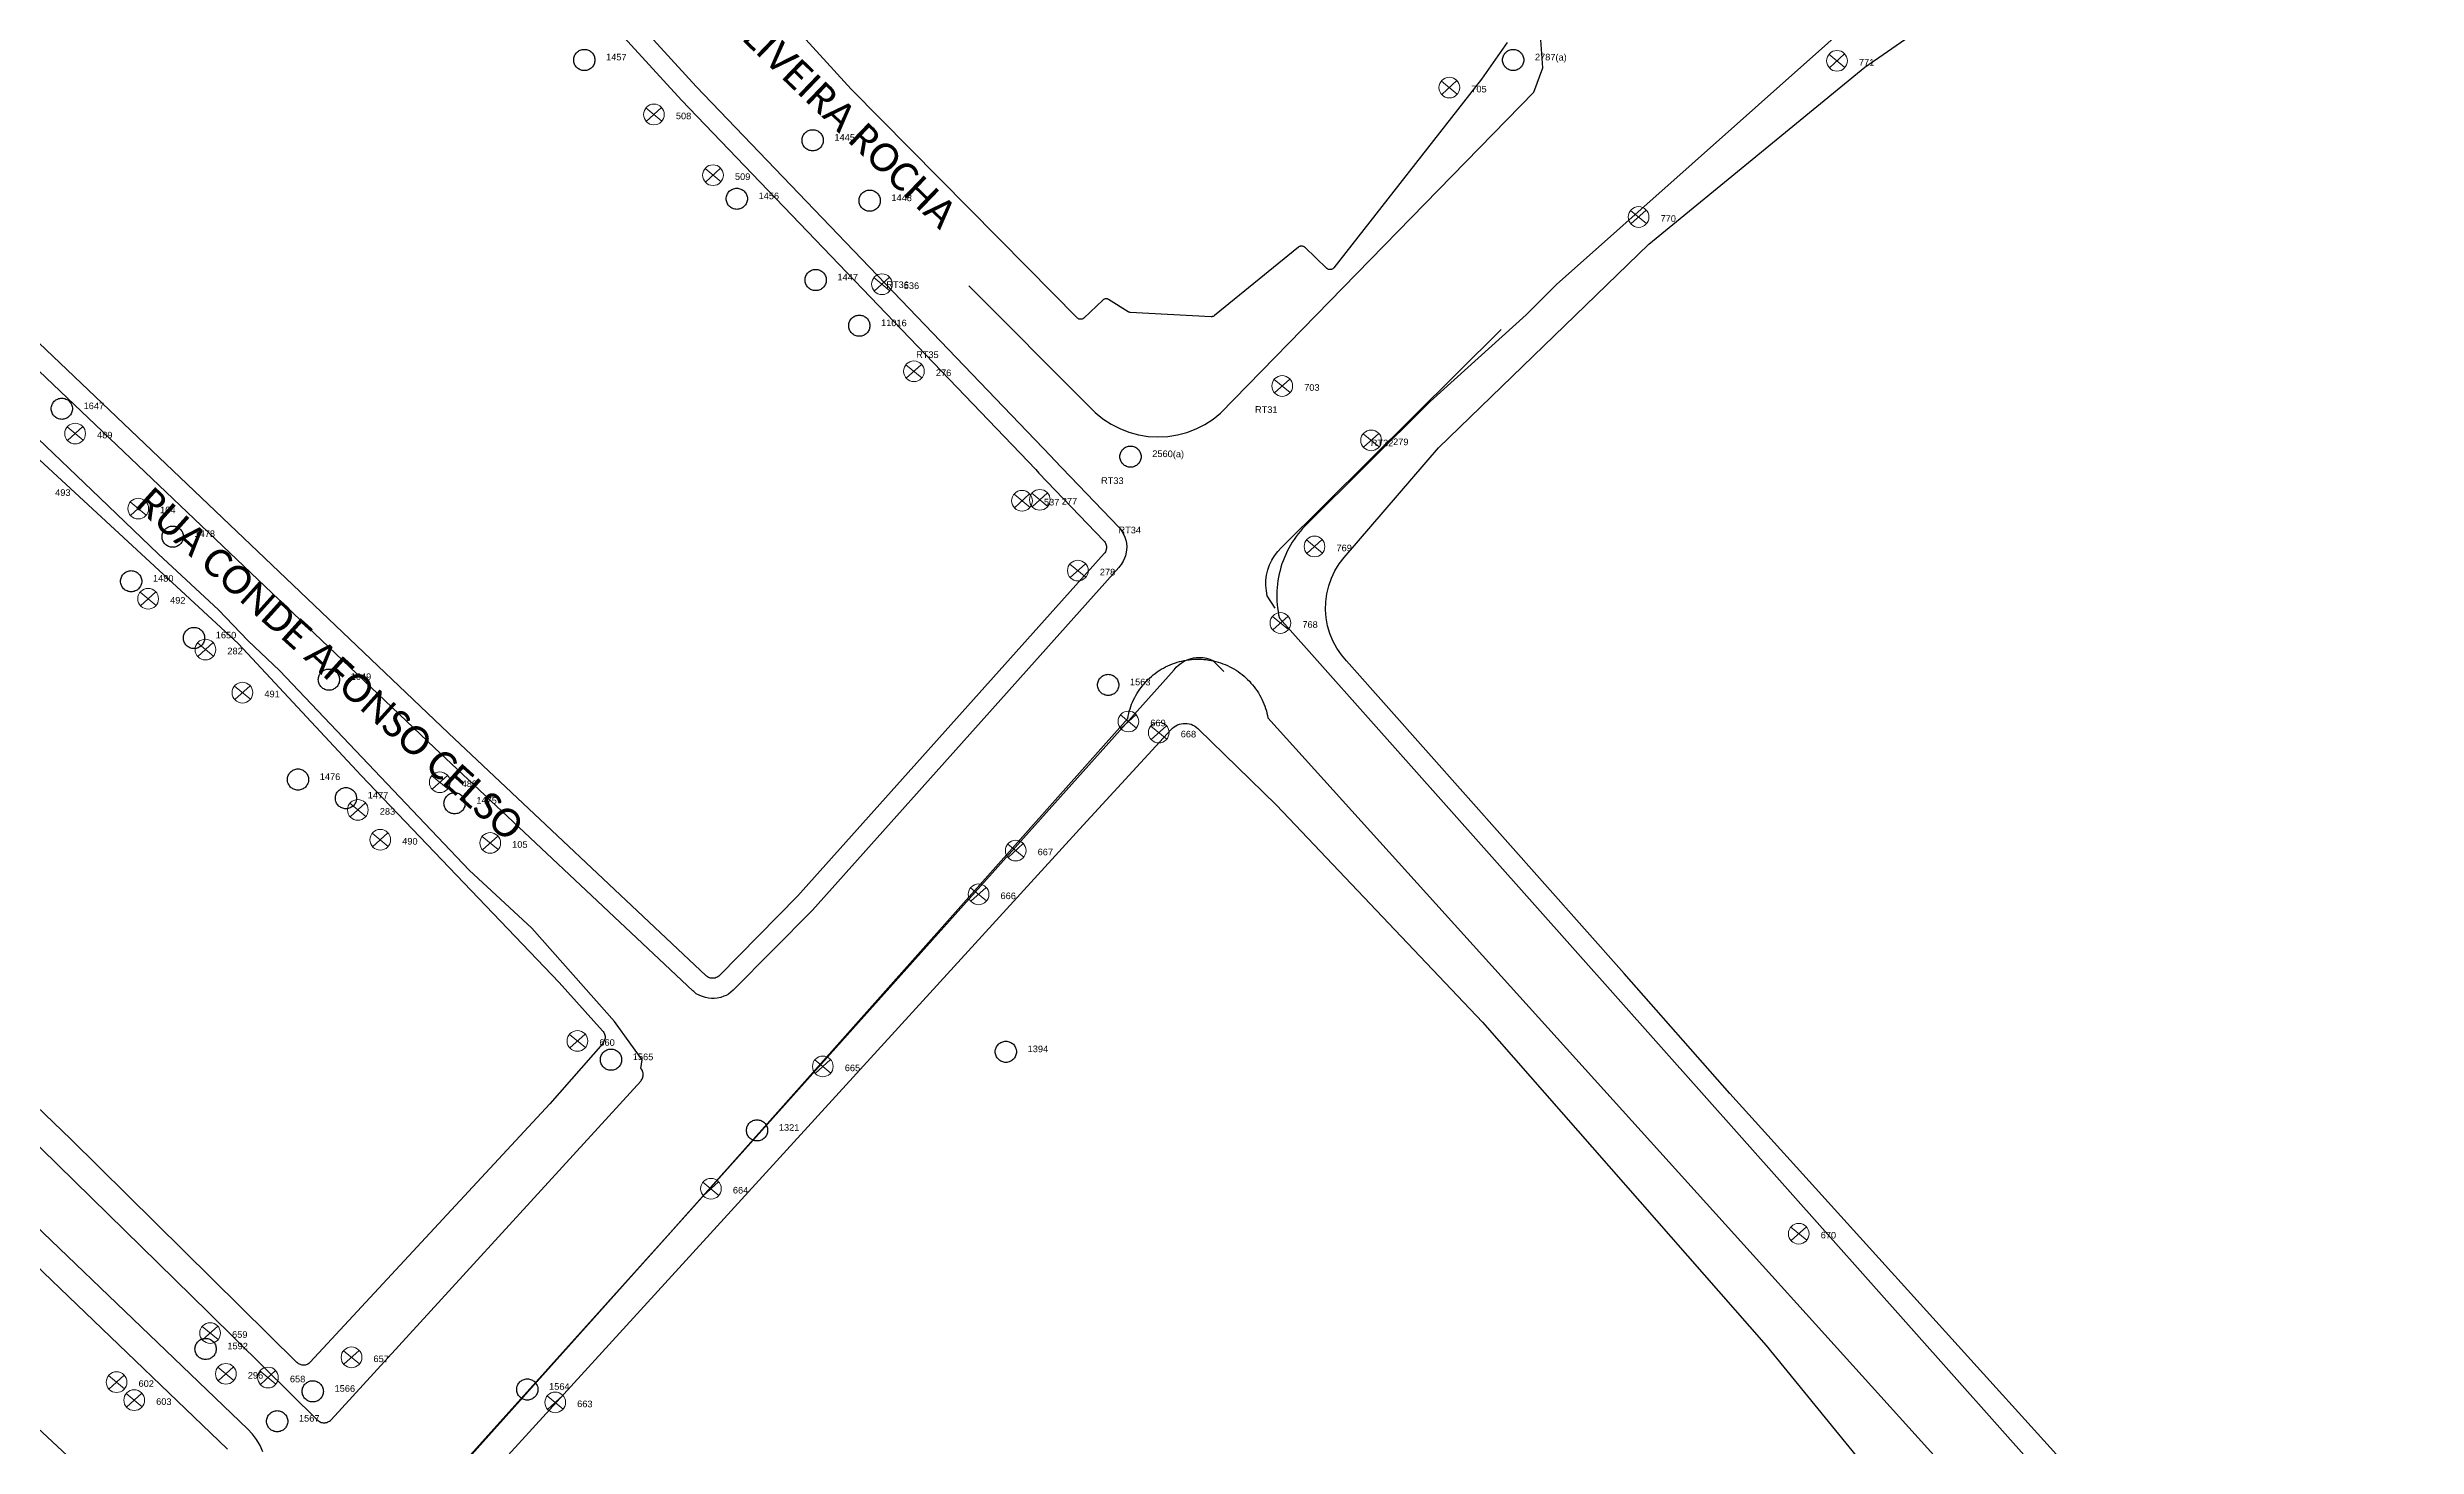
# Model space of a CAD drawing. Header units: millimetres. Extents: x 676447 to 689606, y 7455628 to 7463967.
# Drawn here: x 682834 to 683085.5, y 7459467.5 to 7459616 of the extents above; entities that cross this region are included whole.
import ezdxf

# ---------------------------------------------------------------- set-up
doc = ezdxf.new("R2010")
doc.units = ezdxf.units.MM
doc.header["$LTSCALE"] = 0.1
doc.header["$MEASUREMENT"] = 0
doc.linetypes.add('PHANTOM2', pattern=[1.25, 0.625, -0.125, 0.125, -0.125, 0.125, -0.125])
doc.layers.add('10.4-Postes', color=1, linetype='Continuous', lineweight=0)
for name, color, linetype in [('Caixas Subterrâneas', 5, 'Continuous'), ('LEGENDAS_INFRAESTRUTURAS', 7, 'Continuous'), ('MUB_AGLOMERADO', 7, 'Continuous'), ('MUB_MEIOFIO', 7, 'Continuous'), ('MUB_QUADRAS', 7, 'Continuous'), ('MUB_SEGMENTO', 7, 'Continuous'), ('NOS_DE_INFRAESTRUTURA', 7, 'Continuous')]:
    doc.layers.add(name, color=color, linetype=linetype)
doc.styles.add('Legend', font='calibri.ttf')
doc.styles.get("Standard").update_dxf_attribs({"font": 'arial.ttf'})

# ---------------------------------------------------------------- blocks, each defined once
blk = doc.blocks.new('MHMZ')
at = {"linetype": 'PHANTOM2'}
blk.add_circle((0, 0), 0.0000101, dxfattribs=at)
blk = doc.blocks.new('PTPT')
at = {"layer": '10.4-Postes', "color": 1, "linetype": 'PHANTOM2'}
for points in [[(-0.0000079, 0.0000104), (0.0000075, -0.000002)], [(0.000007, 0.0000109), (-0.0000074, -0.0000025)]]:
    blk.add_lwpolyline(points, dxfattribs=at)
at = {"layer": '10.4-Postes', "color": 1}
blk.add_circle((-0.0000002, 0.0000042), 0.00000987, dxfattribs=at)

msp = doc.modelspace()

# ---------------------------------------------------------------- linework, layer by layer
at = {"layer": 'MUB_AGLOMERADO', "linetype": 'Continuous'}
msp.add_lwpolyline([(682836.21, 7459443.88), (682799.26, 7459478.37), (682810.42, 7459490.52), (682847.68, 7459455.84), (682836.21, 7459443.88)], dxfattribs=at)
at = {"layer": 'MUB_MEIOFIO', "linetype": 'Continuous'}
for points in [[(682846.07, 7459673.98), (682902.92, 7459611.86), (682940.57, 7459572.62), (682940.9, 7459572.22), (682947.76, 7459565.09), (682947.95, 7459564.86), (682948.14, 7459564.59), (682948.28, 7459564.34), (682948.41, 7459564.03), (682948.51, 7459563.69), (682948.57, 7459563.38), (682948.61, 7459562.99), (682948.58, 7459562.67), (682948.56, 7459562.45), (682948.48, 7459562.06), (682948.37, 7459561.78), (682948.37, 7459561.78), (682948.24, 7459561.47), (682948.03, 7459561.14), (682947.84, 7459560.9), (682947.76, 7459560.81), (682915.24, 7459524.45), (682906.85, 7459515.95), (682906.6, 7459515.74), (682906.33, 7459515.55), (682906.08, 7459515.41), (682905.86, 7459515.32), (682905.54, 7459515.19), (682905.14, 7459515.11), (682904.82, 7459515.08), (682904.52, 7459515.08), (682904.2, 7459515.11), (682903.89, 7459515.17), (682903.57, 7459515.27), (682903.31, 7459515.38), (682902.92, 7459515.58), (682902.65, 7459515.81), (682902.56, 7459515.89), (682875.13, 7459541.68), (682815.86, 7459598.08)], [(683030.08, 7459622.74), (682994.24, 7459590.82), (682991.02, 7459587.61), (682980.82, 7459578.42), (682967.53, 7459565.2), (682967.28, 7459564.94), (682967.04, 7459564.66), (682966.81, 7459564.38), (682966.59, 7459564.09), (682966.38, 7459563.79), (682966.18, 7459563.48), (682965.99, 7459563.17), (682965.81, 7459562.86), (682965.64, 7459562.53), (682965.49, 7459562.2), (682965.34, 7459561.87), (682965.21, 7459561.53), (682965.09, 7459561.18), (682964.98, 7459560.84), (682964.88, 7459560.49), (682964.79, 7459560.13), (682964.72, 7459559.77), (682964.66, 7459559.41), (682964.61, 7459559.05), (682964.58, 7459558.69), (682964.55, 7459558.33), (682964.54, 7459557.96), (682964.54, 7459557.6), (682964.56, 7459557.23), (682964.58, 7459556.87), (682964.62, 7459556.51), (682964.67, 7459556.15), (682964.73, 7459555.79), (682964.81, 7459555.43), (683085.53, 7459419.81)], [(682931.86, 7459590.69), (682944.53, 7459577.98), (682945.26, 7459577.24), (682946.07, 7459576.58), (682946.95, 7459576.01), (682947.87, 7459575.54), (682948.84, 7459575.16), (682949.85, 7459574.89), (682950.88, 7459574.72), (682951.92, 7459574.67), (682952.96, 7459574.72), (682953.99, 7459574.88), (682955, 7459575.14), (682955.97, 7459575.52), (682956.9, 7459575.99), (682957.78, 7459576.55), (682958.58, 7459577.2), (682991.83, 7459611.23), (682992.79, 7459613.84), (682992.58, 7459616.8)], [(682964.36, 7459556.49), (682963.53, 7459557.79), (682963.43, 7459558.34), (682963.38, 7459558.9), (682963.39, 7459559.45), (682963.46, 7459560.01), (682963.59, 7459560.55), (682963.77, 7459561.08), (682964.01, 7459561.58), (682964.3, 7459562.06), (682964.64, 7459562.5), (682965.02, 7459562.91), (682988.36, 7459586.06)], [(682826.22, 7459506.14), (682851.15, 7459481.77), (682862.71, 7459470.34), (682862.74, 7459470.31), (682862.82, 7459470.25), (682862.91, 7459470.19), (682863, 7459470.14), (682863.1, 7459470.1), (682863.2, 7459470.08), (682863.3, 7459470.06), (682863.41, 7459470.05), (682863.51, 7459470.06), (682863.61, 7459470.07), (682863.72, 7459470.1), (682863.81, 7459470.14), (682863.91, 7459470.18), (682864, 7459470.24), (682864.08, 7459470.3), (682864.15, 7459470.38), (682897.03, 7459506.32), (682897.08, 7459506.38), (682897.14, 7459506.47), (682897.19, 7459506.56), (682897.23, 7459506.66), (682897.26, 7459506.76), (682897.28, 7459506.86), (682897.29, 7459506.96), (682897.29, 7459507.07), (682897.27, 7459507.17), (682897.25, 7459507.27), (682897.21, 7459507.37), (682897.17, 7459507.47), (682897.11, 7459507.56), (682897.05, 7459507.64), (682897.16, 7459508.56), (682895.98, 7459510.24), (682894.24, 7459512.64), (682885.47, 7459522.54), (682878.81, 7459528.7), (682858.73, 7459549.85), (682855.3, 7459553.07), (682852.21, 7459556.31), (682845.82, 7459562.22), (682839.62, 7459568.19), (682832.2, 7459575.26)], [(682859.76, 7459445.13), (682953.64, 7459549.95), (682953.87, 7459550.22), (682954.12, 7459550.46), (682954.4, 7459550.67), (682954.7, 7459550.86), (682955.01, 7459551.01), (682955.35, 7459551.13), (682955.69, 7459551.21), (682956.03, 7459551.26), (682956.39, 7459551.27), (682956.74, 7459551.24), (682957.08, 7459551.18), (682957.42, 7459551.08), (682957.74, 7459550.95), (682958.92, 7459549.78)], [(682873.85, 7459461), (682900.14, 7459490.21), (682948.71, 7459544.79), (682948.76, 7459545.04), (682948.82, 7459545.3), (682948.88, 7459545.55), (682948.96, 7459545.8), (682949.04, 7459546.05), (682949.13, 7459546.29), (682949.23, 7459546.53), (682949.34, 7459546.77), (682949.46, 7459547.01), (682949.58, 7459547.24), (682949.71, 7459547.46), (682949.85, 7459547.68), (682950, 7459547.9), (682950.16, 7459548.11), (682950.32, 7459548.31), (682950.49, 7459548.51), (682950.66, 7459548.7), (682950.84, 7459548.89), (682951.03, 7459549.07), (682951.23, 7459549.24), (682951.43, 7459549.41), (682951.63, 7459549.57), (682951.85, 7459549.72), (682952.06, 7459549.87), (682952.28, 7459550.01), (682952.51, 7459550.14), (682952.74, 7459550.26), (682952.98, 7459550.37), (682953.21, 7459550.48), (682953.46, 7459550.58), (682953.7, 7459550.67), (682953.95, 7459550.75), (682954.2, 7459550.82), (682954.45, 7459550.88), (682954.71, 7459550.94), (682954.97, 7459550.98), (682955.22, 7459551.02), (682955.48, 7459551.05), (682955.74, 7459551.07), (682956.01, 7459551.08), (682956.27, 7459551.08), (682956.53, 7459551.07), (682956.79, 7459551.05), (682957.05, 7459551.03), (682957.31, 7459550.99), (682957.56, 7459550.95), (682957.82, 7459550.9), (682958.07, 7459550.83), (682958.32, 7459550.76), (682958.57, 7459550.68), (682958.82, 7459550.6), (682959.06, 7459550.5), (682959.3, 7459550.4), (682959.54, 7459550.28), (682959.77, 7459550.16), (682959.99, 7459550.04), (682960.22, 7459549.9), (682960.43, 7459549.76), (682960.65, 7459549.6), (682960.85, 7459549.45), (682961.06, 7459549.28), (682961.25, 7459549.11), (682961.44, 7459548.93), (682961.63, 7459548.74), (682961.8, 7459548.55), (682961.97, 7459548.35), (682962.14, 7459548.15), (682962.29, 7459547.94), (682962.44, 7459547.73), (682962.58, 7459547.51), (682962.72, 7459547.28), (682962.84, 7459547.05), (682962.96, 7459546.82), (682963.07, 7459546.59), (682963.17, 7459546.35), (682963.27, 7459546.1), (682963.35, 7459545.85), (682963.43, 7459545.61), (682963.49, 7459545.35), (682963.55, 7459545.1), (682963.6, 7459544.84), (683073.23, 7459423.49)], [(682856.92, 7459466.99), (682856.61, 7459467.65), (682856.23, 7459468.28), (682855.8, 7459468.86), (682855.3, 7459469.39), (682821.34, 7459501.93)]]:
    msp.add_lwpolyline(points, dxfattribs=at)
at = {"layer": 'MUB_QUADRAS', "linetype": 'Continuous'}
for points in [[(682844.51, 7459672.51), (682901.36, 7459610.4), (682938.96, 7459571.21), (682939.29, 7459570.8), (682946.18, 7459563.64), (682946.25, 7459563.56), (682946.31, 7459563.47), (682946.36, 7459563.38), (682946.4, 7459563.29), (682946.43, 7459563.19), (682946.45, 7459563.08), (682946.46, 7459562.98), (682946.45, 7459562.87), (682946.44, 7459562.77), (682946.42, 7459562.67), (682946.38, 7459562.57), (682946.34, 7459562.47), (682946.28, 7459562.38), (682946.22, 7459562.3), (682946.2, 7459562.28), (682913.68, 7459525.92), (682905.38, 7459517.51), (682905.3, 7459517.44), (682905.21, 7459517.38), (682905.12, 7459517.33), (682905.03, 7459517.29), (682904.93, 7459517.25), (682904.83, 7459517.23), (682904.72, 7459517.22), (682904.62, 7459517.22), (682904.51, 7459517.23), (682904.41, 7459517.25), (682904.31, 7459517.28), (682904.22, 7459517.32), (682904.12, 7459517.37), (682904.04, 7459517.44), (682903.98, 7459517.49), (682876.6, 7459543.23), (682817.34, 7459599.63)], [(682988.99, 7459616.53), (682986.27, 7459612.61), (682970.58, 7459592.6), (682970.55, 7459592.57), (682970.51, 7459592.53), (682970.47, 7459592.5), (682970.42, 7459592.47), (682970.38, 7459592.45), (682970.33, 7459592.43), (682970.28, 7459592.42), (682970.22, 7459592.41), (682970.17, 7459592.41), (682970.12, 7459592.42), (682970.07, 7459592.43), (682970.02, 7459592.44), (682969.97, 7459592.46), (682969.92, 7459592.49), (682969.88, 7459592.52), (682969.84, 7459592.55), (682967.5, 7459594.78), (682967.47, 7459594.8), (682967.43, 7459594.83), (682967.38, 7459594.86), (682967.33, 7459594.88), (682967.28, 7459594.9), (682967.23, 7459594.91), (682967.18, 7459594.91), (682967.13, 7459594.91), (682967.07, 7459594.91), (682967.02, 7459594.9), (682966.97, 7459594.88), (682966.93, 7459594.86), (682966.88, 7459594.83), (682966.84, 7459594.8), (682957.93, 7459587.53), (682957.89, 7459587.5), (682957.84, 7459587.47), (682957.79, 7459587.45), (682957.74, 7459587.44), (682957.69, 7459587.43), (682957.64, 7459587.42), (682957.59, 7459587.42), (682948.99, 7459587.87), (682948.95, 7459587.88), (682948.89, 7459587.89), (682948.84, 7459587.9), (682948.8, 7459587.92), (682948.75, 7459587.95), (682946.69, 7459589.24), (682946.66, 7459589.26), (682946.61, 7459589.28), (682946.57, 7459589.3), (682946.51, 7459589.31), (682946.46, 7459589.32), (682946.41, 7459589.32), (682946.36, 7459589.32), (682946.31, 7459589.31), (682946.26, 7459589.29), (682946.21, 7459589.27), (682946.16, 7459589.25), (682946.12, 7459589.22), (682946.08, 7459589.18), (682944.06, 7459587.28), (682944.02, 7459587.25), (682943.98, 7459587.22), (682943.94, 7459587.19), (682943.89, 7459587.17), (682943.84, 7459587.16), (682943.79, 7459587.14), (682943.74, 7459587.14), (682943.68, 7459587.14), (682943.63, 7459587.15), (682943.58, 7459587.16), (682943.53, 7459587.17), (682943.48, 7459587.19), (682943.44, 7459587.22), (682943.4, 7459587.25), (682943.36, 7459587.29), (682938.07, 7459592.64), (682919.37, 7459611.56), (682880.92, 7459653.7)], [(683047.96, 7459465.93), (683012.62, 7459505.01), (683001.41, 7459517.74), (682971.94, 7459550.9), (682971.39, 7459551.55), (682970.91, 7459552.26), (682970.5, 7459553.01), (682970.17, 7459553.8), (682969.93, 7459554.63), (682969.78, 7459555.47), (682969.71, 7459556.33), (682969.73, 7459557.18), (682969.85, 7459558.03), (682970.05, 7459558.87), (682970.34, 7459559.68), (682970.71, 7459560.45), (682971.16, 7459561.18), (682971.68, 7459561.86), (682981.72, 7459573.52), (683004.02, 7459595.13), (683026.97, 7459613.89), (683046.09, 7459627.15)], [(682790.45, 7459611.72), (682854.34, 7459552.69), (682867.36, 7459538.75), (682888.38, 7459516.78), (682892.98, 7459511.63), (682893.04, 7459511.56), (682893.09, 7459511.48), (682893.14, 7459511.38), (682893.18, 7459511.29), (682893.21, 7459511.19), (682893.23, 7459511.08), (682893.24, 7459510.98), (682893.23, 7459510.87), (682893.22, 7459510.77), (682893.19, 7459510.67), (682893.15, 7459510.57), (682893.11, 7459510.48), (682893.05, 7459510.39), (682892.99, 7459510.3), (682887.38, 7459503.89), (682861.95, 7459476.47), (682861.87, 7459476.4), (682861.79, 7459476.34), (682861.7, 7459476.28), (682861.6, 7459476.24), (682861.5, 7459476.21), (682861.4, 7459476.18), (682861.3, 7459476.17), (682861.19, 7459476.17), (682861.09, 7459476.18), (682860.99, 7459476.2), (682860.89, 7459476.23), (682860.79, 7459476.27), (682860.7, 7459476.32), (682860.61, 7459476.38), (682860.53, 7459476.45), (682836.54, 7459500.14), (682825.42, 7459510.79)], [(682861.48, 7459443.11), (682943.98, 7459533.45), (682953.33, 7459543.62), (682953.48, 7459543.77), (682953.64, 7459543.9), (682953.82, 7459544.01), (682954, 7459544.1), (682954.2, 7459544.18), (682954.4, 7459544.23), (682954.61, 7459544.26), (682954.82, 7459544.27), (682955.03, 7459544.26), (682955.23, 7459544.22), (682955.44, 7459544.17), (682955.63, 7459544.09), (682955.82, 7459543.99), (682955.99, 7459543.88), (682956.15, 7459543.74), (682956.19, 7459543.7), (682964.5, 7459535.6), (682986.39, 7459512.56), (683016.49, 7459478.27), (683037.79, 7459452.15)], [(682819.38, 7459499.65), (682853.17, 7459467.27)]]:
    msp.add_lwpolyline(points, dxfattribs=at)

# ---------------------------------------------------------------- block references
at = {"layer": 'Caixas Subterrâneas', "color": 40}
for p, xscale, yscale, zscale, rotation in [((682891.03, 7459614.66), 111319.4907932735, 111319.4907932735, 111319.4907932735, 359.3038778766801), ((682989.63, 7459614.66), 111319.4907932736, 111319.4907932736, 111319.4907932736, 359.3035028407952), ((682915.27, 7459606.14), 111319.4907932736, 111319.4907932736, 111319.4907932736, 359.3037830675817), ((682907.22, 7459599.93), 111319.4907932736, 111319.4907932736, 111319.4907932736, 359.3038117804757), ((682921.32, 7459599.73), 111319.4907932736, 111319.4907932736, 111319.4907932736, 359.3037580914006), ((682915.59, 7459591.31), 111319.4907932736, 111319.4907932736, 111319.4907932736, 359.3037773436589), ((682920.22, 7459586.46), 111319.4907932735, 111319.4907932735, 111319.4907932735, 359.3037582401184), ((682835.57, 7459577.65), 111319.4907932735, 111319.4907932735, 111319.4907932735, 359.30407752471), ((682949.01, 7459572.57), 111319.4907932736, 111319.4907932736, 111319.4907932736, 359.3036444713179), ((682847.34, 7459564.08), 111319.4907932736, 111319.4907932736, 111319.4907932736, 359.3040286230308), ((682842.93, 7459559.35), 111319.4907932736, 111319.4907932736, 111319.4907932736, 359.304043957122), ((682849.6, 7459553.33), 111319.4907932736, 111319.4907932736, 111319.4907932736, 359.304016744795), ((682863.92, 7459548.91), 111319.4907932735, 111319.4907932735, 111319.4907932735, 359.303960942345), ((682946.64, 7459548.35), 111319.4907932736, 111319.4907932736, 111319.4907932736, 359.3036460897074), ((682860.64, 7459538.31), 111319.4907932736, 111319.4907932736, 111319.4907932736, 359.3039701624192), ((682865.73, 7459536.33), 111319.4907932736, 111319.4907932736, 111319.4907932736, 359.3039501944469), ((682877.26, 7459535.79), 111319.4907932736, 111319.4907932736, 111319.4907932736, 359.303906203421), ((682893.87, 7459508.58), 111319.4907932736, 111319.4907932736, 111319.4907932736, 359.3038347074657), ((682935.78, 7459509.42), 111319.4907932735, 111319.4907932735, 111319.4907932735, 359.3036755525007), ((682909.37, 7459501.08), 111319.4907932735, 111319.4907932735, 111319.4907932735, 359.3037734567621), ((682850.83, 7459477.89), 111319.4907932736, 111319.4907932736, 111319.4907932736, 359.3039890659654), ((682862.21, 7459473.39), 111319.4907932736, 111319.4907932736, 111319.4907932736, 359.303944403697), ((682884.98, 7459473.59), 111319.4907932736, 111319.4907932736, 111319.4907932736, 359.303857860756), ((682858.43, 7459470.22), 111319.4907932736, 111319.4907932736, 111319.4907932736, 359.3039578183645)]:
    msp.add_blockref('MHMZ', p, dxfattribs=dict(at, xscale=xscale, yscale=yscale, zscale=zscale, rotation=rotation))
at = {"layer": 'NOS_DE_INFRAESTRUTURA', "color": 1}
for p, xscale, yscale, zscale, rotation in [((683024.02, 7459614.1), 111319.4907932736, 111319.4907932736, 111319.4907932736, 359.3033718249625), ((682982.87, 7459611.26), 111319.4907932735, 111319.4907932735, 111319.4907932735, 359.3035275111585), ((682898.44, 7459608.41), 111319.4907932736, 111319.4907932736, 111319.4907932736, 359.3038477804261), ((682904.71, 7459601.97), 111319.4907932736, 111319.4907932736, 111319.4907932736, 359.3038219850321), ((683002.96, 7459597.53), 111319.4907932735, 111319.4907932735, 111319.4907932735, 359.3034468956414), ((682922.64, 7459590.4), 111319.4907932736, 111319.4907932736, 111319.4907932736, 359.3037502540077), ((682926.04, 7459581.16), 111319.4907932736, 111319.4907932736, 111319.4907932736, 359.303734470876), ((682965.13, 7459579.6), 111319.4907932736, 111319.4907932736, 111319.4907932736, 359.3035853077104), ((682837, 7459574.55), 111319.4907932736, 111319.4907932736, 111319.4907932736, 359.3040711399523), ((682974.57, 7459573.83), 111319.4907932735, 111319.4907932735, 111319.4907932735, 359.3035476584191), ((682843.7, 7459566.59), 111319.4907932736, 111319.4907932736, 111319.4907932736, 359.3040432640761), ((682937.51, 7459567.42), 111319.4907932736, 111319.4907932736, 111319.4907932736, 359.3036866458878), ((682939.4, 7459567.52), 111319.4907932736, 111319.4907932736, 111319.4907932736, 359.3036795102441), ((682968.56, 7459562.57), 111319.4907932736, 111319.4907932736, 111319.4907932736, 359.3035670767703), ((682943.44, 7459560.01), 111319.4907932736, 111319.4907932736, 111319.4907932736, 359.3036618432893), ((682844.75, 7459557.02), 111319.4907932736, 111319.4907932736, 111319.4907932736, 359.3040363306922), ((682964.94, 7459554.45), 111319.4907932736, 111319.4907932736, 111319.4907932736, 359.3035783750558), ((682850.83, 7459551.63), 111319.4907932736, 111319.4907932736, 111319.4907932736, 359.3040115599306), ((682854.76, 7459547.06), 111319.4907932736, 111319.4907932736, 111319.4907932736, 359.3039952273302), ((682948.8, 7459544), 111319.4907932735, 111319.4907932735, 111319.4907932735, 359.3036365627152), ((682952.03, 7459542.82), 111319.4907932736, 111319.4907932736, 111319.4907932736, 359.3036239326658), ((682875.71, 7459537.55), 111319.4907932735, 111319.4907932735, 111319.4907932735, 359.303912640866), ((682867.01, 7459534.62), 111319.4907932736, 111319.4907932736, 111319.4907932736, 359.303944828978), ((682869.39, 7459531.45), 111319.4907932736, 111319.4907932736, 111319.4907932736, 359.3039347919394), ((682881.06, 7459531.11), 111319.4907932736, 111319.4907932736, 111319.4907932736, 359.3038903082073), ((682936.84, 7459530.3), 111319.4907932735, 111319.4907932735, 111319.4907932735, 359.3036778923354), ((682932.9, 7459525.66), 111319.4907932736, 111319.4907932736, 111319.4907932736, 359.3036914437513), ((682890.32, 7459510.1), 111319.4907932736, 111319.4907932736, 111319.4907932736, 359.3038486598259), ((682916.37, 7459507.4), 111319.4907932736, 111319.4907932736, 111319.4907932736, 359.3037487386092), ((682904.49, 7459494.42), 111319.4907932735, 111319.4907932735, 111319.4907932735, 359.3037899841428), ((683019.96, 7459489.65), 111319.4907932736, 111319.4907932736, 111319.4907932736, 359.3033492906909), ((682851.33, 7459479.11), 111319.4907932736, 111319.4907932736, 111319.4907932736, 359.3039875375205), ((682866.34, 7459476.53), 111319.4907932736, 111319.4907932736, 111319.4907932736, 359.3039296489051), ((682841.4, 7459473.9), 111319.4907932736, 111319.4907932736, 111319.4907932736, 359.3040237078534), ((682853, 7459474.78), 111319.4907932736, 111319.4907932736, 111319.4907932736, 359.3039798714122), ((682857.47, 7459474.39), 111319.4907932736, 111319.4907932736, 111319.4907932736, 359.3039627465934), ((682843.27, 7459471.99), 111319.4907932736, 111319.4907932736, 111319.4907932736, 359.304016006099), ((682887.96, 7459471.75), 111319.4907932736, 111319.4907932736, 111319.4907932736, 359.3038459357237)]:
    msp.add_blockref('PTPT', p, dxfattribs=dict(at, xscale=xscale, yscale=yscale, zscale=zscale, rotation=rotation))

# ---------------------------------------------------------------- texts
at = {"layer": 'LEGENDAS_INFRAESTRUTURAS', "color": 5}
for s, rotation, p in [('1457', 359.3039, (682893.34, 7459614.63)), ('2787(a)', 359.3035, (682991.94, 7459614.63)), ('1445', 359.3038, (682917.58, 7459606.11)), ('1456', 359.3038, (682909.53, 7459599.9)), ('1448', 359.3037, (682923.63, 7459599.7)), ('1447', 359.3038, (682917.9, 7459591.28)), ('11016', 359.3037, (682922.53, 7459586.43)), ('1647', 359.3041, (682837.88, 7459577.62)), ('2560(a)', 359.3036, (682951.32, 7459572.54)), ('1478', 359.304, (682849.65, 7459564.06)), ('1480', 359.304, (682845.24, 7459559.32)), ('1650', 359.304, (682851.91, 7459553.3)), ('1649', 359.304, (682866.23, 7459548.89)), ('1563', 359.3036, (682948.95, 7459548.32)), ('1476', 359.304, (682862.95, 7459538.28)), ('1477', 359.3039, (682868.04, 7459536.3)), ('1475', 359.3039, (682879.57, 7459535.76)), ('1565', 359.3038, (682896.18, 7459508.55)), ('1394', 359.3037, (682938.09, 7459509.39)), ('1321', 359.3038, (682911.68, 7459501.05)), ('1592', 359.304, (682853.14, 7459477.86)), ('1566', 359.3039, (682864.52, 7459473.36)), ('1564', 359.3038, (682887.29, 7459473.57)), ('1567', 359.3039, (682860.74, 7459470.19))]:
    msp.add_text(s, height=0.7, rotation=rotation, dxfattribs=at).set_placement(p)
at = {"layer": 'LEGENDAS_INFRAESTRUTURAS', "color": 1}
for s, rotation, p in [('771', 359.3034, (683026.33, 7459614.07)), ('705', 359.3035, (682985.18, 7459611.23)), ('508', 359.3038, (682900.75, 7459608.38)), ('509', 359.3038, (682907.02, 7459601.94)), ('770', 359.3034, (683005.27, 7459597.5)), ('RT36', 359.3037, (682923.09, 7459590.48)), ('536', 359.3037, (682924.94, 7459590.37)), ('RT35', 359.3037, (682926.25, 7459583.06)), ('276', 359.3037, (682928.35, 7459581.13)), ('703', 359.3036, (682967.44, 7459579.57)), ('RT31', 359.3036, (682962.22, 7459577.23)), ('489', 359.3041, (682839.31, 7459574.52)), ('RT32', 359.3035, (682974.51, 7459573.69)), ('279', 359.3035, (682976.88, 7459573.8)), ('RT33', 359.3037, (682945.88, 7459569.69)), ('493', 359.3041, (682834.86, 7459568.42)), ('104', 359.304, (682846, 7459566.57)), ('537', 359.3037, (682939.82, 7459567.4)), ('277', 359.3037, (682941.71, 7459567.49)), ('RT34', 359.3036, (682947.73, 7459564.45)), ('769', 359.3036, (682970.87, 7459562.54)), ('278', 359.3037, (682945.75, 7459559.98)), ('492', 359.304, (682847.06, 7459556.99)), ('768', 359.3036, (682967.25, 7459554.42)), ('282', 359.304, (682853.14, 7459551.6)), ('491', 359.304, (682857.07, 7459547.04)), ('669', 359.3036, (682951.11, 7459543.97)), ('668', 359.3036, (682954.34, 7459542.79)), ('488', 359.3039, (682878.01, 7459537.52)), ('283', 359.3039, (682869.32, 7459534.59)), ('490', 359.3039, (682871.7, 7459531.42)), ('105', 359.3039, (682883.37, 7459531.08)), ('667', 359.3037, (682939.15, 7459530.28)), ('666', 359.3037, (682935.21, 7459525.63)), ('660', 359.3038, (682892.63, 7459510.07)), ('665', 359.3037, (682918.68, 7459507.37)), ('664', 359.3038, (682906.8, 7459494.39)), ('670', 359.3033, (683022.27, 7459489.62)), ('659', 359.304, (682853.64, 7459479.08)), ('657', 359.3039, (682868.65, 7459476.5)), ('602', 359.304, (682843.71, 7459473.87)), ('296', 359.304, (682855.31, 7459474.75)), ('658', 359.304, (682859.78, 7459474.36)), ('603', 359.304, (682845.58, 7459471.96)), ('663', 359.3038, (682890.27, 7459471.72))]:
    msp.add_text(s, height=0.7, rotation=rotation, dxfattribs=at).set_placement(p)
at = {"layer": 'MUB_SEGMENTO', "color": 253, "style": 'Legend'}
for s, rotation, p in [('RUA  OLIVEIRA ROCHA', 316.1643, (682897.95, 7459626.17)), ('RUA CONDE AFONSO CELSO', 317.9921, (682843.22, 7459567.33))]:
    msp.add_text(s, height=3, rotation=rotation, dxfattribs=at).set_placement(p)

doc.saveas('drawing.dxf')
